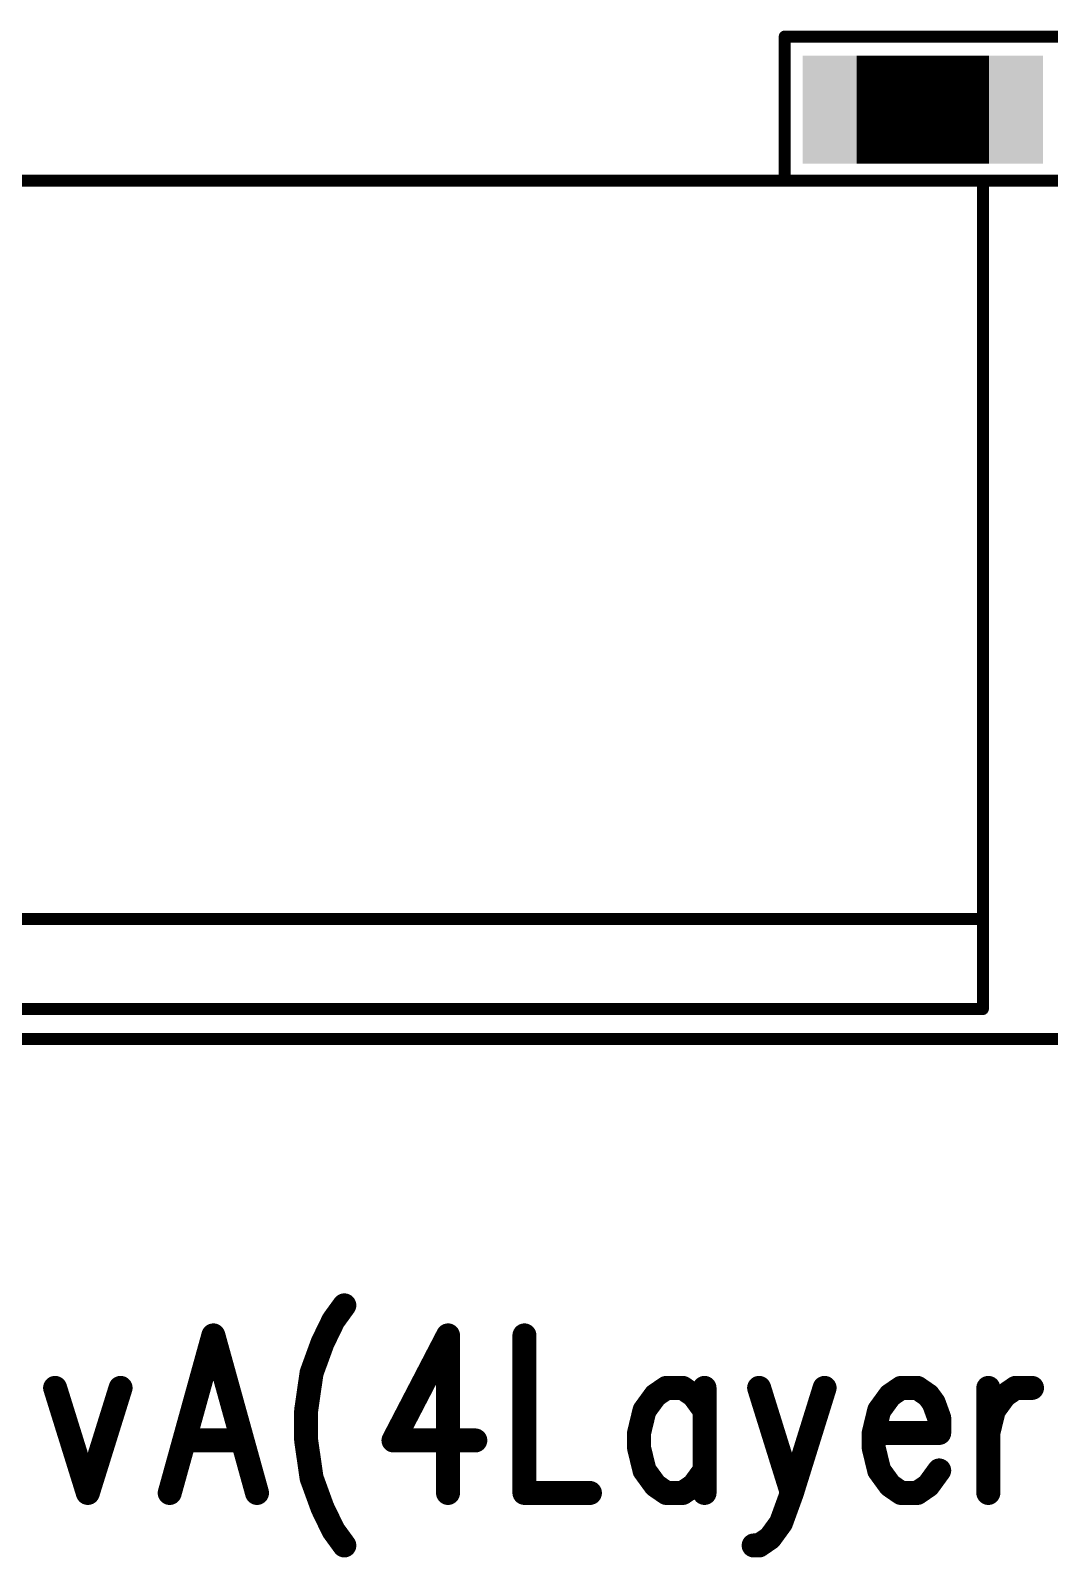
# Model space of a CAD drawing. Extents: x 99.9 to 127.4, y 95.7 to 155.
# Drawn here: x 113.07 to 121.55, y 95.68 to 108.4 of the extents above; entities that cross this region are included whole.
import ezdxf

# ---------------------------------------------------------------- set-up
doc = ezdxf.new("R2010")
doc.units = 0
doc.layers.get('0').update_dxf_attribs({"linetype": 'CONTINUOUS'})
doc.layers.add('MASK-TOP_PHO', color=3, linetype='CONTINUOUS')
doc.layers.add('SILK-TOP_PHO', color=14, linetype='CONTINUOUS')

# ---------------------------------------------------------------- blocks, each defined once
blk = doc.blocks.new('ROUND_1')
at = {"const_width": 0.050038}
blk.add_lwpolyline([(-0.025018, 0, 1), (0.025018, 0, 1)], format="xyb", close=True, dxfattribs=at)
blk = doc.blocks.new('ROUND_6')
at = {"const_width": 0.099948}
blk.add_lwpolyline([(-0.049974, 0, 1), (0.049974, 0, 1)], format="xyb", close=True, dxfattribs=at)
blk = doc.blocks.new('SQUARE_193')
blk.add_solid([(0.44996, 0.44996), (0.44996, -0.44996), (-0.44996, 0.44996), (-0.44996, -0.44996)])

msp = doc.modelspace()

# ---------------------------------------------------------------- linework, layer by layer
at = {"layer": 'MASK-TOP_PHO'}
for points, const_width in [([(121.05005, 107.739942), (119.949976, 107.739942)], 0.89992), ([(102.00005, 100.000054), (124.000006, 100.000054)], 0.100076), ([(115.68176, 97.781364), (115.590828, 97.656142)], 0.199898), ([(115.590828, 97.656142), (115.499896, 97.46869)], 0.199898), ([(114.59083, 97.531174), (114.227356, 96.218756)], 0.199898), ([(114.59083, 97.531174), (114.954558, 96.218756)], 0.199898), ([(115.499896, 97.46869), (115.408964, 97.218754)], 0.199898), ([(116.54536, 97.531174), (116.090954, 96.656144)], 0.199898), ([(116.54536, 97.531174), (116.54536, 96.218756)], 0.199898), ([(117.181884, 97.531174), (117.181884, 96.218756)], 0.199898), ([(115.408964, 97.218754), (115.363752, 96.906334)], 0.199898), ([(113.272824, 97.093786), (113.545366, 96.218756)], 0.199898), ([(113.818162, 97.093786), (113.545366, 96.218756)], 0.199898), ([(118.363746, 97.093786), (118.272814, 97.031302)], 0.199898), ([(118.49989, 97.093786), (118.363746, 97.093786)], 0.199898), ([(118.590822, 97.031302), (118.49989, 97.093786)], 0.199898), ([(118.681754, 97.093786), (118.681754, 96.218756)], 0.199898), ([(119.136414, 97.093786), (119.40921, 96.218756)], 0.199898), ([(119.681752, 97.093786), (119.40921, 96.218756)], 0.199898), ([(120.318276, 97.093786), (120.227344, 97.031302)], 0.199898), ([(120.45442, 97.093786), (120.318276, 97.093786)], 0.199898), ([(120.545352, 97.031302), (120.45442, 97.093786)], 0.199898), ([(121.045478, 97.093786), (121.045478, 96.218756)], 0.199898), ([(121.181876, 97.031302), (121.272808, 97.093786)], 0.199898), ([(121.272808, 97.093786), (121.409206, 97.093786)], 0.199898), ([(118.272814, 97.031302), (118.181882, 96.906334)], 0.199898), ([(118.681754, 96.906334), (118.590822, 97.031302)], 0.199898), ([(120.227344, 97.031302), (120.136412, 96.906334)], 0.199898), ([(120.590818, 96.968818), (120.545352, 97.031302)], 0.199898), ([(120.636284, 96.84385), (120.590818, 96.968818)], 0.199898), ([(121.090944, 96.906334), (121.181876, 97.031302)], 0.199898), ([(115.363752, 96.906334), (115.363752, 96.656144)], 0.199898), ([(118.181882, 96.906334), (118.136416, 96.718628)], 0.199898), ([(120.136412, 96.906334), (120.090946, 96.718628)], 0.199898), ([(120.636284, 96.718628), (120.636284, 96.84385)], 0.199898), ([(121.045478, 96.718628), (121.090944, 96.906334)], 0.199898), ([(118.136416, 96.718628), (118.136416, 96.59366)], 0.199898), ([(120.090946, 96.718628), (120.636284, 96.718628)], 0.199898), ([(120.090946, 96.718628), (120.090946, 96.59366)], 0.199898), ([(114.363754, 96.656144), (114.81816, 96.656144)], 0.199898), ([(115.363752, 96.656144), (115.408964, 96.343724)], 0.199898), ([(116.090954, 96.656144), (116.77269, 96.656144)], 0.199898), ([(118.136416, 96.59366), (118.181882, 96.406208)], 0.199898), ([(120.090946, 96.59366), (120.136412, 96.406208)], 0.199898), ([(115.408964, 96.343724), (115.499896, 96.093788)], 0.199898), ([(118.181882, 96.406208), (118.272814, 96.28124)], 0.199898), ([(118.590822, 96.28124), (118.681754, 96.406208)], 0.199898), ([(120.136412, 96.406208), (120.227344, 96.28124)], 0.199898), ([(120.545352, 96.28124), (120.636284, 96.406208)], 0.199898), ([(117.181884, 96.218756), (117.727222, 96.218756)], 0.199898), ([(118.272814, 96.28124), (118.363746, 96.218756)], 0.199898), ([(118.363746, 96.218756), (118.49989, 96.218756)], 0.199898), ([(118.49989, 96.218756), (118.590822, 96.28124)], 0.199898), ([(119.40921, 96.218756), (119.318278, 95.96882)], 0.199898), ([(120.227344, 96.28124), (120.318276, 96.218756)], 0.199898), ([(120.318276, 96.218756), (120.45442, 96.218756)], 0.199898), ([(120.45442, 96.218756), (120.545352, 96.28124)], 0.199898), ([(115.499896, 96.093788), (115.590828, 95.906336)], 0.199898), ([(119.318278, 95.96882), (119.227346, 95.843852)], 0.199898), ([(115.590828, 95.906336), (115.68176, 95.781368)], 0.199898), ([(119.227346, 95.843852), (119.136414, 95.781368)], 0.199898), ([(119.136414, 95.781368), (119.090948, 95.781368)], 0.199898)]:
    msp.add_lwpolyline(points, dxfattribs=dict(at, const_width=const_width))
at = {"layer": 'SILK-TOP_PHO'}
for points, const_width in [([(121.649998, 108.35005), (119.350028, 108.35005)], 0.100076), ([(119.350028, 108.35005), (119.350028, 107.1499)], 0.100076), ([(121.000012, 107.1499), (103.000048, 107.1499)], 0.100076), ([(119.350028, 107.1499), (121.649998, 107.1499)], 0.100076), ([(121.000012, 101.000052), (121.000012, 107.1499)], 0.100076), ([(121.000012, 100.24999), (121.000012, 107.1499)], 0.100076), ([(103.000048, 101.000052), (121.000012, 101.000052)], 0.100076), ([(103.000048, 100.24999), (121.000012, 100.24999)], 0.100076), ([(102.00005, 100.000054), (124.000006, 100.000054)], 0.100076), ([(115.68176, 97.781364), (115.590828, 97.656142)], 0.199898), ([(115.590828, 97.656142), (115.499896, 97.46869)], 0.199898), ([(114.59083, 97.531174), (114.227356, 96.218756)], 0.199898), ([(114.59083, 97.531174), (114.954558, 96.218756)], 0.199898), ([(115.499896, 97.46869), (115.408964, 97.218754)], 0.199898), ([(116.54536, 97.531174), (116.090954, 96.656144)], 0.199898), ([(116.54536, 97.531174), (116.54536, 96.218756)], 0.199898), ([(117.181884, 97.531174), (117.181884, 96.218756)], 0.199898), ([(115.408964, 97.218754), (115.363752, 96.906334)], 0.199898), ([(113.272824, 97.093786), (113.545366, 96.218756)], 0.199898), ([(113.818162, 97.093786), (113.545366, 96.218756)], 0.199898), ([(118.363746, 97.093786), (118.272814, 97.031302)], 0.199898), ([(118.49989, 97.093786), (118.363746, 97.093786)], 0.199898), ([(118.590822, 97.031302), (118.49989, 97.093786)], 0.199898), ([(118.681754, 97.093786), (118.681754, 96.218756)], 0.199898), ([(119.136414, 97.093786), (119.40921, 96.218756)], 0.199898), ([(119.681752, 97.093786), (119.40921, 96.218756)], 0.199898), ([(120.318276, 97.093786), (120.227344, 97.031302)], 0.199898), ([(120.45442, 97.093786), (120.318276, 97.093786)], 0.199898), ([(120.545352, 97.031302), (120.45442, 97.093786)], 0.199898), ([(121.045478, 97.093786), (121.045478, 96.218756)], 0.199898), ([(121.181876, 97.031302), (121.272808, 97.093786)], 0.199898), ([(121.272808, 97.093786), (121.409206, 97.093786)], 0.199898), ([(118.272814, 97.031302), (118.181882, 96.906334)], 0.199898), ([(118.681754, 96.906334), (118.590822, 97.031302)], 0.199898), ([(120.227344, 97.031302), (120.136412, 96.906334)], 0.199898), ([(120.590818, 96.968818), (120.545352, 97.031302)], 0.199898), ([(120.636284, 96.84385), (120.590818, 96.968818)], 0.199898), ([(121.090944, 96.906334), (121.181876, 97.031302)], 0.199898), ([(115.363752, 96.906334), (115.363752, 96.656144)], 0.199898), ([(118.181882, 96.906334), (118.136416, 96.718628)], 0.199898), ([(120.136412, 96.906334), (120.090946, 96.718628)], 0.199898), ([(120.636284, 96.718628), (120.636284, 96.84385)], 0.199898), ([(121.045478, 96.718628), (121.090944, 96.906334)], 0.199898), ([(118.136416, 96.718628), (118.136416, 96.59366)], 0.199898), ([(120.090946, 96.718628), (120.636284, 96.718628)], 0.199898), ([(120.090946, 96.718628), (120.090946, 96.59366)], 0.199898), ([(114.363754, 96.656144), (114.81816, 96.656144)], 0.199898), ([(115.363752, 96.656144), (115.408964, 96.343724)], 0.199898), ([(116.090954, 96.656144), (116.77269, 96.656144)], 0.199898), ([(118.136416, 96.59366), (118.181882, 96.406208)], 0.199898), ([(120.090946, 96.59366), (120.136412, 96.406208)], 0.199898), ([(115.408964, 96.343724), (115.499896, 96.093788)], 0.199898), ([(118.181882, 96.406208), (118.272814, 96.28124)], 0.199898), ([(118.590822, 96.28124), (118.681754, 96.406208)], 0.199898), ([(120.136412, 96.406208), (120.227344, 96.28124)], 0.199898), ([(120.545352, 96.28124), (120.636284, 96.406208)], 0.199898), ([(117.181884, 96.218756), (117.727222, 96.218756)], 0.199898), ([(118.272814, 96.28124), (118.363746, 96.218756)], 0.199898), ([(118.363746, 96.218756), (118.49989, 96.218756)], 0.199898), ([(118.49989, 96.218756), (118.590822, 96.28124)], 0.199898), ([(119.40921, 96.218756), (119.318278, 95.96882)], 0.199898), ([(120.227344, 96.28124), (120.318276, 96.218756)], 0.199898), ([(120.318276, 96.218756), (120.45442, 96.218756)], 0.199898), ([(120.45442, 96.218756), (120.545352, 96.28124)], 0.199898), ([(115.499896, 96.093788), (115.590828, 95.906336)], 0.199898), ([(119.318278, 95.96882), (119.227346, 95.843852)], 0.199898), ([(115.590828, 95.906336), (115.68176, 95.781368)], 0.199898), ([(119.227346, 95.843852), (119.136414, 95.781368)], 0.199898), ([(119.136414, 95.781368), (119.090948, 95.781368)], 0.199898)]:
    msp.add_lwpolyline(points, dxfattribs=dict(at, const_width=const_width))

# ---------------------------------------------------------------- block references
at = {"layer": 'MASK-TOP_PHO'}
for name, p in [('SQUARE_193', (119.949976, 107.739942)), ('SQUARE_193', (121.05005, 107.739942)), ('ROUND_6', (115.68176, 97.781364)), ('ROUND_6', (115.590828, 97.656142)), ('ROUND_6', (114.59083, 97.531174)), ('ROUND_6', (114.59083, 97.531174)), ('ROUND_6', (115.499896, 97.46869)), ('ROUND_6', (116.54536, 97.531174)), ('ROUND_6', (116.54536, 97.531174)), ('ROUND_6', (117.181884, 97.531174)), ('ROUND_6', (115.408964, 97.218754)), ('ROUND_6', (115.408964, 97.218754)), ('ROUND_6', (113.272824, 97.093786)), ('ROUND_6', (113.818162, 97.093786)), ('ROUND_6', (118.363746, 97.093786)), ('ROUND_6', (118.49989, 97.093786)), ('ROUND_6', (118.681754, 97.093786)), ('ROUND_6', (119.136414, 97.093786)), ('ROUND_6', (119.681752, 97.093786)), ('ROUND_6', (120.318276, 97.093786)), ('ROUND_6', (120.45442, 97.093786)), ('ROUND_6', (121.045478, 97.093786)), ('ROUND_6', (121.272808, 97.093786)), ('ROUND_6', (121.409206, 97.093786)), ('ROUND_6', (118.272814, 97.031302)), ('ROUND_6', (118.590822, 97.031302)), ('ROUND_6', (120.227344, 97.031302)), ('ROUND_6', (120.545352, 97.031302)), ('ROUND_6', (120.590818, 96.968818)), ('ROUND_6', (121.181876, 97.031302)), ('ROUND_6', (115.363752, 96.906334)), ('ROUND_6', (118.181882, 96.906334)), ('ROUND_6', (118.681754, 96.906334)), ('ROUND_6', (120.136412, 96.906334)), ('ROUND_6', (120.636284, 96.84385)), ('ROUND_6', (121.090944, 96.906334)), ('ROUND_6', (118.136416, 96.718628)), ('ROUND_6', (120.090946, 96.718628)), ('ROUND_6', (120.090946, 96.718628)), ('ROUND_6', (120.636284, 96.718628)), ('ROUND_6', (121.045478, 96.718628)), ('ROUND_6', (114.363754, 96.656144)), ('ROUND_6', (114.81816, 96.656144)), ('ROUND_6', (115.363752, 96.656144)), ('ROUND_6', (116.090954, 96.656144)), ('ROUND_6', (116.77269, 96.656144)), ('ROUND_6', (118.136416, 96.59366)), ('ROUND_6', (120.090946, 96.59366)), ('ROUND_6', (115.408964, 96.343724)), ('ROUND_6', (115.408964, 96.343724)), ('ROUND_6', (118.181882, 96.406208)), ('ROUND_6', (118.681754, 96.406208)), ('ROUND_6', (120.136412, 96.406208)), ('ROUND_6', (120.636284, 96.406208)), ('ROUND_6', (113.545366, 96.218756)), ('ROUND_6', (113.545366, 96.218756)), ('ROUND_6', (114.227356, 96.218756)), ('ROUND_6', (114.954558, 96.218756)), ('ROUND_6', (116.54536, 96.218756)), ('ROUND_6', (117.181884, 96.218756)), ('ROUND_6', (117.727222, 96.218756)), ('ROUND_6', (118.272814, 96.28124)), ('ROUND_6', (118.363746, 96.218756)), ('ROUND_6', (118.49989, 96.218756)), ('ROUND_6', (118.590822, 96.28124)), ('ROUND_6', (118.681754, 96.218756)), ('ROUND_6', (119.40921, 96.218756)), ('ROUND_6', (119.40921, 96.218756)), ('ROUND_6', (120.227344, 96.28124)), ('ROUND_6', (120.318276, 96.218756)), ('ROUND_6', (120.45442, 96.218756)), ('ROUND_6', (120.545352, 96.28124)), ('ROUND_6', (121.045478, 96.218756)), ('ROUND_6', (115.499896, 96.093788)), ('ROUND_6', (119.318278, 95.96882)), ('ROUND_6', (115.590828, 95.906336)), ('ROUND_6', (119.227346, 95.843852)), ('ROUND_6', (115.68176, 95.781368)), ('ROUND_6', (119.090948, 95.781368)), ('ROUND_6', (119.136414, 95.781368))]:
    msp.add_blockref(name, p, dxfattribs=at)
at = {"layer": 'SILK-TOP_PHO'}
for name, p in [('ROUND_1', (119.350028, 108.35005)), ('ROUND_1', (119.350028, 107.1499)), ('ROUND_1', (121.000012, 107.1499)), ('ROUND_1', (121.000012, 107.1499)), ('ROUND_1', (121.000012, 107.1499)), ('ROUND_1', (121.000012, 101.000052)), ('ROUND_1', (121.000012, 100.24999)), ('ROUND_6', (115.68176, 97.781364)), ('ROUND_6', (115.590828, 97.656142)), ('ROUND_6', (114.59083, 97.531174)), ('ROUND_6', (114.59083, 97.531174)), ('ROUND_6', (115.499896, 97.46869)), ('ROUND_6', (116.54536, 97.531174)), ('ROUND_6', (116.54536, 97.531174)), ('ROUND_6', (117.181884, 97.531174)), ('ROUND_6', (115.408964, 97.218754)), ('ROUND_6', (115.408964, 97.218754)), ('ROUND_6', (113.272824, 97.093786)), ('ROUND_6', (113.818162, 97.093786)), ('ROUND_6', (118.363746, 97.093786)), ('ROUND_6', (118.49989, 97.093786)), ('ROUND_6', (118.681754, 97.093786)), ('ROUND_6', (119.136414, 97.093786)), ('ROUND_6', (119.681752, 97.093786)), ('ROUND_6', (120.318276, 97.093786)), ('ROUND_6', (120.45442, 97.093786)), ('ROUND_6', (121.045478, 97.093786)), ('ROUND_6', (121.272808, 97.093786)), ('ROUND_6', (121.409206, 97.093786)), ('ROUND_6', (118.272814, 97.031302)), ('ROUND_6', (118.590822, 97.031302)), ('ROUND_6', (120.227344, 97.031302)), ('ROUND_6', (120.545352, 97.031302)), ('ROUND_6', (120.590818, 96.968818)), ('ROUND_6', (121.181876, 97.031302)), ('ROUND_6', (115.363752, 96.906334)), ('ROUND_6', (118.181882, 96.906334)), ('ROUND_6', (118.681754, 96.906334)), ('ROUND_6', (120.136412, 96.906334)), ('ROUND_6', (120.636284, 96.84385)), ('ROUND_6', (121.090944, 96.906334)), ('ROUND_6', (118.136416, 96.718628)), ('ROUND_6', (120.090946, 96.718628)), ('ROUND_6', (120.090946, 96.718628)), ('ROUND_6', (120.636284, 96.718628)), ('ROUND_6', (121.045478, 96.718628)), ('ROUND_6', (114.363754, 96.656144)), ('ROUND_6', (114.81816, 96.656144)), ('ROUND_6', (115.363752, 96.656144)), ('ROUND_6', (116.090954, 96.656144)), ('ROUND_6', (116.77269, 96.656144)), ('ROUND_6', (118.136416, 96.59366)), ('ROUND_6', (120.090946, 96.59366)), ('ROUND_6', (115.408964, 96.343724)), ('ROUND_6', (115.408964, 96.343724)), ('ROUND_6', (118.181882, 96.406208)), ('ROUND_6', (118.681754, 96.406208)), ('ROUND_6', (120.136412, 96.406208)), ('ROUND_6', (120.636284, 96.406208)), ('ROUND_6', (113.545366, 96.218756)), ('ROUND_6', (113.545366, 96.218756)), ('ROUND_6', (114.227356, 96.218756)), ('ROUND_6', (114.954558, 96.218756)), ('ROUND_6', (116.54536, 96.218756)), ('ROUND_6', (117.181884, 96.218756)), ('ROUND_6', (117.727222, 96.218756)), ('ROUND_6', (118.272814, 96.28124)), ('ROUND_6', (118.363746, 96.218756)), ('ROUND_6', (118.49989, 96.218756)), ('ROUND_6', (118.590822, 96.28124)), ('ROUND_6', (118.681754, 96.218756)), ('ROUND_6', (119.40921, 96.218756)), ('ROUND_6', (119.40921, 96.218756)), ('ROUND_6', (120.227344, 96.28124)), ('ROUND_6', (120.318276, 96.218756)), ('ROUND_6', (120.45442, 96.218756)), ('ROUND_6', (120.545352, 96.28124)), ('ROUND_6', (121.045478, 96.218756)), ('ROUND_6', (115.499896, 96.093788)), ('ROUND_6', (119.318278, 95.96882)), ('ROUND_6', (115.590828, 95.906336)), ('ROUND_6', (119.227346, 95.843852)), ('ROUND_6', (115.68176, 95.781368)), ('ROUND_6', (119.090948, 95.781368)), ('ROUND_6', (119.136414, 95.781368))]:
    msp.add_blockref(name, p, dxfattribs=at)

doc.saveas('drawing.dxf')
